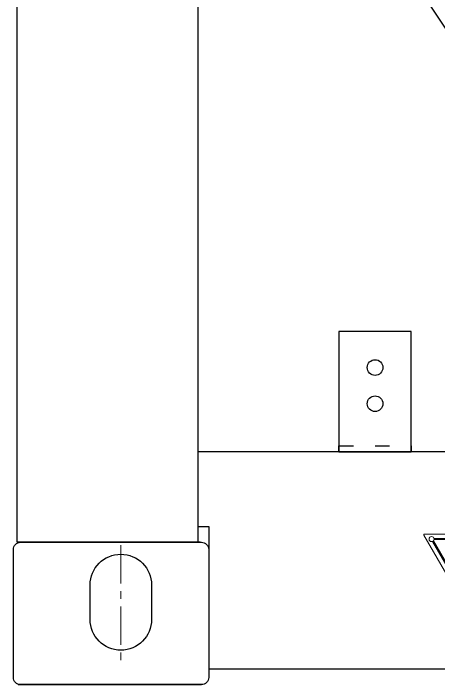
# Model space of a CAD drawing. Header units: millimetres. Extents: x 55614 to 110757, y -66981 to -47484.
# Drawn here: x 69979 to 70332, y -52757 to -52200 of the extents above; entities that cross this region are included whole.
import ezdxf

# ---------------------------------------------------------------- set-up
doc = ezdxf.new("R2010")
doc.units = ezdxf.units.MM
doc.linetypes.add('ACAD_ISO03W100', pattern=[30, 12, -18])
doc.linetypes.add('CENTER', pattern=[50.8, 31.75, -6.35, 6.35, -6.35])
doc.layers.get('0').update_dxf_attribs({"lineweight": 15})
for name, color, linetype, lineweight in [('AM_0', 7, 'Continuous', 30), ('AM_7N', 4, 'CENTER', 15), ('THICK', 7, 'Continuous', 0)]:
    doc.layers.add(name, color=color, linetype=linetype, lineweight=lineweight)

# ---------------------------------------------------------------- blocks, each defined once
blk = doc.blocks.new('EY5IU78I87UI786')
at = {"color": 2}
for p, q in [((872260.31, -72846.13), (872299.44, -72913.91)), ((872339.01, -72845.38), (872260.74, -72845.38)), ((872268.84, -72849.88), (872330.91, -72849.88)), ((872330.91, -72848.88), (872268.85, -72848.88)), ((872300.31, -72913.91), (872339.44, -72846.13)), ((872267.39, -72851.39), (872298.42, -72905.15)), ((872299.29, -72904.65), (872268.26, -72850.9)), ((872297.92, -72852.48), (872297.92, -72868.04)), ((872301.84, -72852.48), (872297.92, -72852.48)), ((872331.5, -72850.9), (872300.46, -72904.65)), ((872301.33, -72905.15), (872332.36, -72851.39)), ((872301.84, -72868.04), (872301.84, -72852.48)), ((872281.88, -72868.04), (872281.88, -72871.96)), ((872297.92, -72868.04), (872281.88, -72868.04)), ((872281.88, -72871.96), (872317.88, -72871.96)), ((872317.88, -72868.04), (872301.84, -72868.04)), ((872317.88, -72871.96), (872317.88, -72868.04)), ((872288.51, -72877.56), (872288.51, -72881.48)), ((872311.25, -72877.56), (872288.51, -72877.56)), ((872311.25, -72881.48), (872311.25, -72877.56)), ((872288.51, -72881.48), (872311.25, -72881.48)), ((872294.06, -72887.08), (872294.06, -72891)), ((872305.7, -72887.08), (872294.06, -72887.08)), ((872305.7, -72891), (872305.7, -72887.08)), ((872294.06, -72891), (872305.7, -72891))]:
    blk.add_line(p, q, dxfattribs=at)
for centre in [(872266.81, -72849.38), (872332.95, -72849.38), (872299.88, -72906.67)]:
    blk.add_circle(centre, 2.1, dxfattribs=at)
for centre, start, end in [((872260.74, -72845.88), 90, 210), ((872339.01, -72845.88), 330, 90), ((872299.88, -72913.66), 210, 330)]:
    blk.add_arc(centre, 0.5, start, end, dxfattribs=at)

msp = doc.modelspace()

# ---------------------------------------------------------------- linework, layer by layer
at = {"layer": 'AM_0'}
msp.add_line((69983.504, -52756.855), (70135.494, -52756.855), dxfattribs=at)
for points in [[(70134.5, -52638.855), (69982.5, -52638.855), (69982.5, -49978.855), (70134.5, -49978.855)], [(70132.5, -49978.855), (70132.5, -52638.855)]]:
    msp.add_lwpolyline(points, dxfattribs=at)
for points in [[(69985.5, -52638.855), (70135.494, -52638.855, -0.4142136), (70141.5, -52644.861), (70141.5, -52750.849, -0.4142136), (70135.494, -52756.855), (69985.506, -52756.855, -0.4142136), (69979.5, -52750.849), (69979.5, -52644.855, -0.4142138)], [(70043.063, -52674.273, -1), (70094.114, -52674.273), (70094.114, -52702.801, -1), (70043.063, -52702.801)]]:
    msp.add_lwpolyline(points, format="xyb", close=True, dxfattribs=at)
at = {"layer": 'AM_7N'}
msp.add_line((70068.589, -52641.315), (70068.589, -52741.415), dxfattribs=at)
at = {"layer": 'THICK', "lineweight": -3}
for points in [[(70692.592, -52563.855), (70572.407, -52563.855), (70132.5, -51903.994), (70132.5, -51723.716)], [(72255.5, -52625.855), (72264.5, -52625.855), (72264.5, -52563.855), (70132.5, -52563.855), (70132.5, -52625.855), (70141.5, -52625.855), (70141.5, -52743.855), (72255.5, -52743.855)]]:
    msp.add_lwpolyline(points, close=True, dxfattribs=at)
at = {"layer": 'THICK', "color": 2, "lineweight": -3}
msp.add_lwpolyline([(70249.5, -52563.855), (70309.5, -52563.855), (70309.5, -52463.855), (70249.5, -52463.855)], close=True, dxfattribs=at)
at = {"layer": 'THICK', "color": 2, "linetype": 'ACAD_ISO03W100', "lineweight": -3}
msp.add_lwpolyline([(70309.5, -52563.855), (70249.5, -52563.855), (70249.5, -52558.855), (70309.5, -52558.855)], close=True, dxfattribs=at)
at = {"layer": 'THICK', "color": 2, "lineweight": -3}
for centre in [(70279.5, -52493.855), (70279.5, -52523.855)]:
    msp.add_circle(centre, 6.5, dxfattribs=at)

# ---------------------------------------------------------------- block references
at = {"layer": 'THICK', "lineweight": -3, "xscale": -1}
msp.add_blockref('EY5IU78I87UI786', (942659.376, 20213.241), dxfattribs=at)

doc.saveas('drawing.dxf')
